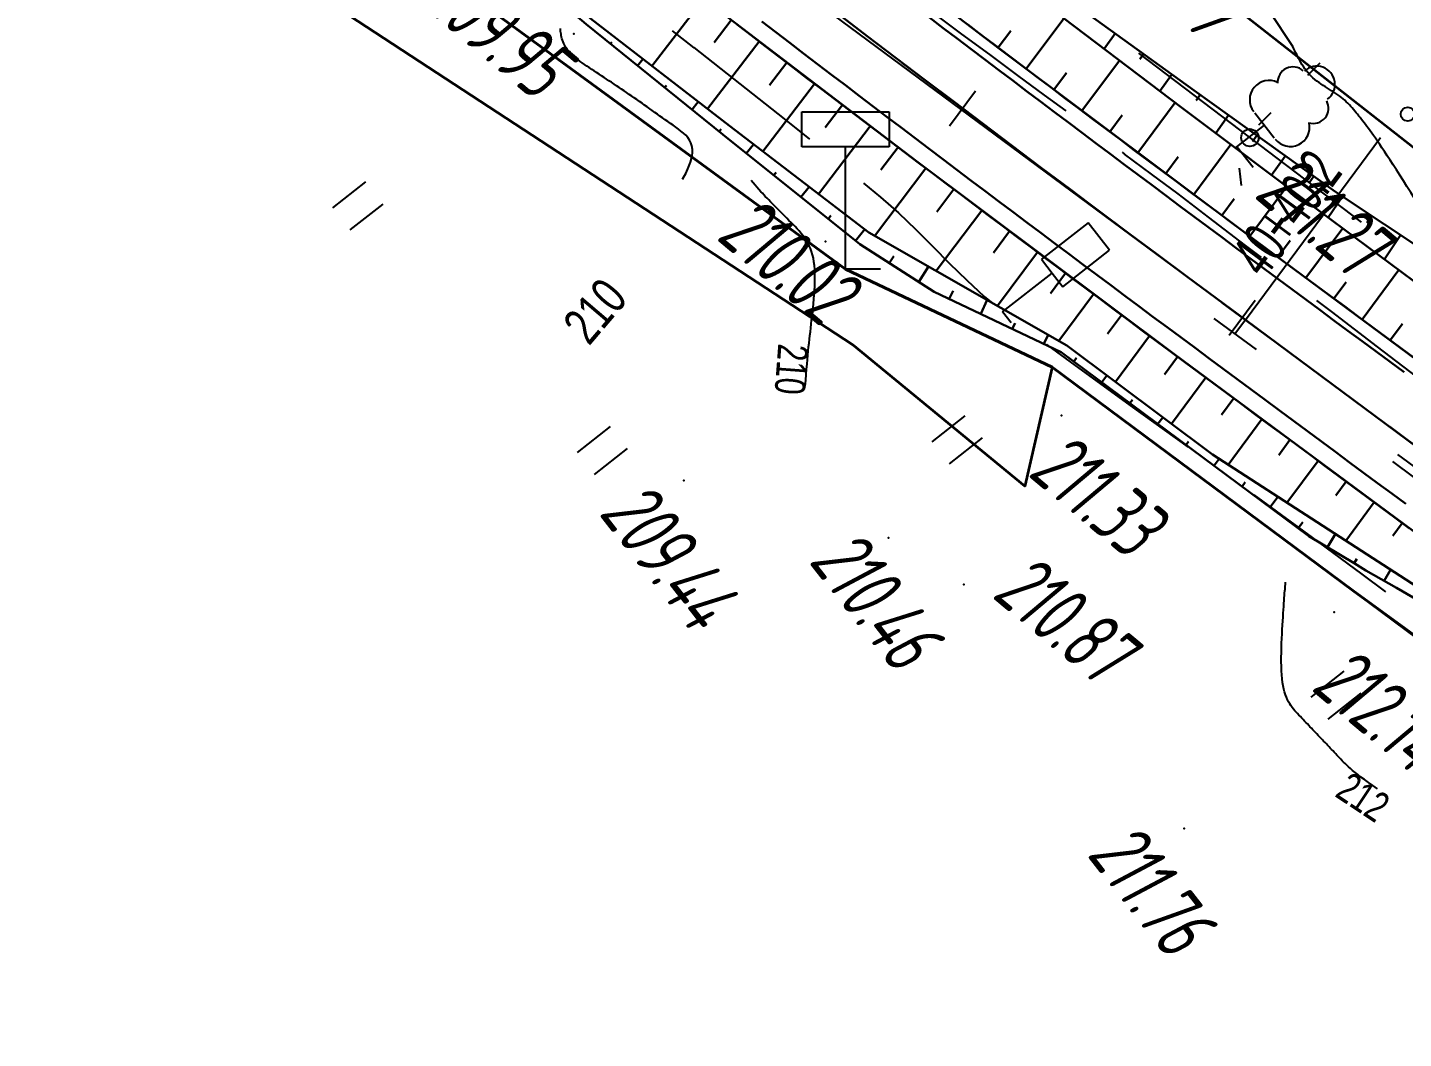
# Model space of a CAD drawing. Header units: millimetres. Extents: x -1799 to 6962, y -1020 to 4121.
# Drawn here: x 1712.9 to 1791.6, y 2303.1 to 2361 of the extents above; entities that cross this region are included whole.
import ezdxf

# ---------------------------------------------------------------- set-up
doc = ezdxf.new("R2010")
doc.units = ezdxf.units.MM
doc.linetypes.add('CONTI', pattern=[0])
doc.linetypes.add('STROT', pattern=[1.7, 0.5, -1.2])
for name, color, linetype, lineweight in [('10', 1, 'Continuous', 35), ('КОПИЯ_ОСЬ_13_ОТКОСЫ', 7, 'Continuous', 30), ('ОСЬ_ВЕРХ_ПОКРЫТИЯ_ГРАНИЦЫ_ПОЛОС', 7, 'Continuous', 30), ('ОСЬ_ВЕРХ_ПОКРЫТИЯ_ОСЬ', 1, 'Continuous', 30)]:
    doc.layers.add(name, color=color, linetype=linetype, lineweight=lineweight)
for name, color, linetype in [('_Ростелеком', 6, 'Continuous'), ('GOR_BDEFAULT', 212, 'CONTI'), ('NAD_MDEFAULT', 7, 'CONTI'), ('PI_OTDEFAULT', 172, 'CONTI'), ('PI_TTDEFAULT', 5, 'CONTI'), ('PLN_O', 7, 'CONTI'), ('SIT_LDEFAULT', 7, 'CONTI'), ('USLZNDEFAULT', 7, 'CONTI'), ('ZAPSKDEFAULT', 7, 'CONTI'), ('КОПИЯ_ОСЬ_ТАНГЕНСЫ', 1, 'Continuous'), ('ОСЬ_ВЕРХ_ПОКРЫТИЯ_ПИКЕТЫ', 1, 'Continuous'), ('ОСЬ_ВЕРХ_ПОКРЫТИЯ_РАЗБИВКА_КРИВ', 1, 'Continuous'), ('ОСЬ_ВЕРХ_ПОКРЫТИЯ_ТАНГЕНСЫ', 1, 'Continuous'), ('разметка', 7, 'Continuous')]:
    doc.layers.add(name, color=color, linetype=linetype)
doc.styles.add('eskd', font='spds.shx', dxfattribs={"width": 1.2, "oblique": 15})
doc.styles.add('SHRFT', font='TXT', dxfattribs={"width": 3.5})
doc.styles.get("Standard").update_dxf_attribs({"font": 'arial.ttf'})
doc.styles.add('STYLE1', font='romand.shx', dxfattribs={"width": 0.9})
doc.linetypes.add('кабель_связи_проект.', pattern='A,10,-1,["/",STYLE1,S=3,R=0,X=0,Y=-1.5],-4.1', length=15.1)

# ---------------------------------------------------------------- blocks, each defined once
blk = doc.blocks.new('BL_2011')
at = {"color": 0}
for p, q in [((0, 0), (0, 2.4)), ((1.6, 0), (1.6, 2.4))]:
    blk.add_line(p, q, dxfattribs=at)
blk = doc.blocks.new('BL_12')
at = {"color": 0}
for p, q in [((1, 7), (-1, 7)), ((-1, 7), (-1, 3.6)), ((1, 3.6), (1, 7)), ((-1, 3.6), (0, 3.6)), ((0, 0), (0, 3.6)), ((0, 3.6), (1, 3.6)), ((0.8, 0), (0, 0))]:
    blk.add_line(p, q, dxfattribs=at)
blk = doc.blocks.new('BL_104')
at = {"color": 0}
for p, q in [((-0.9, 2), (0.9, 2)), ((0, 0), (0, 2)), ((1.5, 0), (0, 0))]:
    blk.add_line(p, q, dxfattribs=at)
for centre, radius, start, end in [((0, 5.8), 1.04, 358, 185), ((-0.94, 4.8), 0.88, 100, 235), ((0.94, 4.8), 0.88, 305, 80), ((-1, 3.1), 1.1, 115, 270), ((1, 3.1), 1.1, 270, 65)]:
    blk.add_arc(centre, radius, start, end, dxfattribs=at)
blk = doc.blocks.new('BL_2010')
at = {"color": 0}
for centre, radius in [((0, 5.78), 0.4), ((0, 3.46), 0.6), ((0, 3.46), 0.3), ((0, 0), 0.8), ((-3.46, -1.74), 0.6), ((-3.46, -1.74), 0.3), ((3.46, -1.74), 0.6), ((3.46, -1.74), 0.3), ((-5.78, -2.88), 0.4), ((5.78, -2.88), 0.4)]:
    blk.add_circle(centre, radius, dxfattribs=at)
blk = doc.blocks.new('BL_13')
at = {"color": 0}
for p, q in [((-2.5, 7), (-2.5, 9)), ((-2.5, 9), (2.5, 9)), ((2.5, 9), (2.5, 7)), ((0, 7), (-2.5, 7)), ((0, 0), (0, 7)), ((2.5, 7), (0, 7)), ((2, 0), (0, 0))]:
    blk.add_line(p, q, dxfattribs=at)

msp = doc.modelspace()

# ---------------------------------------------------------------- linework, layer by layer
at = {"layer": '10'}
for points in [[(1669.736, 2453.013), (1726.416, 2400.563), (1756.386, 2382.173), (1836.676, 2319.303), (1870.276, 2298.053), (1950.006, 2264.373), (2101.216, 2227.683), (2162.086, 2219.923), (2159.526, 2213.473), (2297.716, 2209.333)], [(1760.116, 2342.793), (1707.956, 2376.903)], [(2183.506, 2191.983), (2147.736, 2194.533), (2142.616, 2191.883), (2116.186, 2194.943), (2121.506, 2198.673), (2060.256, 2212.883), (1954.216, 2244.373), (1908.266, 2259.993), (1868.806, 2274.963), (1861.986, 2277.543), (1816.176, 2308.343), (1771.536, 2341.523), (1769.966, 2334.713), (1760.116, 2342.793)]]:
    msp.add_lwpolyline(points, dxfattribs=at)
at = {"layer": '_Ростелеком', "linetype": 'кабель_связи_проект.', "lineweight": 40, "ltscale": 0.25}
msp.add_lwpolyline([(1696.715, 2398.476), (1727.091, 2370.957), (1759.705, 2347.136), (1771.536, 2341.523), (1788.745, 2328.732), (1824.304, 2302.879), (1851.469, 2285.137), (1851.469, 2285.137), (1863.175, 2278.062), (1878.271, 2271.373), (1892.091, 2266.13), (1908.266, 2259.993), (1954.216, 2244.373), (2038.371, 2219.382), (2060.256, 2212.883), (2096.453, 2204.486), (2121.506, 2198.673), (2147.736, 2194.533), (2165.621, 2193.258)], dxfattribs=at)
at = {"layer": 'GOR_BDEFAULT', "color": 212, "flags": 128}
for points, elevation in [([(1833.292, 2327.639), (1832.842, 2327.539), (1832.342, 2327.439), (1831.802, 2327.319), (1831.222, 2327.199), (1830.622, 2327.069), (1830.002, 2326.939), (1829.362, 2326.819), (1828.712, 2326.689), (1828.062, 2326.569), (1827.422, 2326.449), (1826.792, 2326.339), (1826.192, 2326.229), (1825.612, 2326.139), (1825.062, 2326.069), (1824.562, 2325.999), (1824.102, 2325.959), (1823.692, 2325.929), (1823.322, 2325.909), (1822.982, 2325.909), (1822.692, 2325.919), (1822.422, 2325.939), (1822.192, 2325.979), (1821.982, 2326.019), (1821.792, 2326.069), (1821.622, 2326.129), (1821.472, 2326.189), (1821.332, 2326.259), (1821.192, 2326.329), (1821.072, 2326.399), (1820.952, 2326.469), (1820.832, 2326.549), (1820.702, 2326.619), (1820.582, 2326.699), (1820.462, 2326.769), (1820.332, 2326.849), (1820.212, 2326.929), (1820.082, 2326.999), (1819.962, 2327.079), (1819.832, 2327.149), (1819.712, 2327.229), (1819.582, 2327.299), (1819.462, 2327.379), (1819.332, 2327.459), (1819.202, 2327.529), (1819.072, 2327.609), (1818.952, 2327.689), (1818.822, 2327.759), (1818.692, 2327.839), (1818.562, 2327.919), (1818.432, 2327.999), (1818.302, 2328.069), (1818.172, 2328.149), (1818.042, 2328.229), (1817.912, 2328.319), (1817.782, 2328.399), (1817.652, 2328.479), (1817.522, 2328.559), (1817.392, 2328.649), (1817.262, 2328.739), (1817.142, 2328.829), (1817.012, 2328.919), (1816.882, 2329.009), (1816.752, 2329.099), (1816.622, 2329.199), (1816.502, 2329.289), (1816.372, 2329.389), (1816.242, 2329.489), (1816.112, 2329.589), (1815.992, 2329.689), (1815.862, 2329.789), (1815.732, 2329.889), (1815.602, 2329.989), (1815.472, 2330.089), (1815.342, 2330.199), (1815.212, 2330.299), (1815.082, 2330.409), (1814.952, 2330.509), (1814.822, 2330.619), (1814.682, 2330.719), (1814.552, 2330.829), (1814.422, 2330.929), (1814.282, 2331.039), (1814.152, 2331.149), (1814.012, 2331.249), (1813.882, 2331.359), (1813.742, 2331.469), (1813.602, 2331.569), (1813.472, 2331.679), (1813.332, 2331.789), (1813.192, 2331.899), (1813.052, 2331.999), (1812.922, 2332.109), (1812.782, 2332.219), (1812.632, 2332.329), (1812.492, 2332.439), (1812.352, 2332.549), (1812.202, 2332.669), (1812.042, 2332.779), (1811.892, 2332.899), (1811.732, 2333.019), (1811.562, 2333.139), (1811.402, 2333.269), (1811.222, 2333.389), (1811.042, 2333.529), (1810.852, 2333.659), (1810.662, 2333.799), (1810.462, 2333.939), (1810.252, 2334.089), (1810.042, 2334.229), (1809.832, 2334.379), (1809.622, 2334.529), (1809.402, 2334.689), (1809.182, 2334.839), (1808.962, 2334.989), (1808.742, 2335.139), (1808.522, 2335.299), (1808.312, 2335.449), (1808.092, 2335.599), (1807.892, 2335.749), (1807.682, 2335.889), (1807.482, 2336.039), (1807.292, 2336.179), (1807.102, 2336.309), (1806.912, 2336.449), (1806.732, 2336.589), (1806.552, 2336.719), (1806.382, 2336.849), (1806.202, 2336.979), (1806.032, 2337.099), (1805.872, 2337.229), (1805.702, 2337.359), (1805.542, 2337.479), (1805.382, 2337.599), (1805.222, 2337.729), (1805.062, 2337.849), (1804.902, 2337.969), (1804.742, 2338.089), (1804.582, 2338.209), (1804.422, 2338.329), (1804.262, 2338.449), (1804.112, 2338.569), (1803.952, 2338.689), (1803.802, 2338.809), (1803.642, 2338.929), (1803.492, 2339.049), (1803.332, 2339.169), (1803.182, 2339.279), (1803.032, 2339.399), (1802.882, 2339.519), (1802.732, 2339.629), (1802.582, 2339.749), (1802.432, 2339.869), (1802.282, 2339.979), (1802.132, 2340.099), (1801.992, 2340.209), (1801.842, 2340.319), (1801.702, 2340.429), (1801.562, 2340.549), (1801.422, 2340.659), (1801.282, 2340.769), (1801.142, 2340.879), (1801.002, 2340.989), (1800.862, 2341.099), (1800.722, 2341.209), (1800.592, 2341.309), (1800.462, 2341.419), (1800.322, 2341.529), (1800.192, 2341.629), (1800.062, 2341.739), (1799.932, 2341.839), (1799.802, 2341.949), (1799.682, 2342.049), (1799.552, 2342.159), (1799.432, 2342.259), (1799.312, 2342.369), (1799.192, 2342.479), (1799.072, 2342.579), (1798.952, 2342.689), (1798.832, 2342.789), (1798.722, 2342.899), (1798.612, 2343.009), (1798.502, 2343.119), (1798.392, 2343.229), (1798.282, 2343.339), (1798.172, 2343.449), (1798.062, 2343.559), (1797.962, 2343.669), (1797.852, 2343.779), (1797.752, 2343.889), (1797.652, 2343.999), (1797.552, 2344.119), (1797.452, 2344.229), (1797.342, 2344.339), (1797.242, 2344.449), (1797.142, 2344.569), (1797.052, 2344.679), (1796.952, 2344.789), (1796.852, 2344.899), (1796.752, 2345.019), (1796.652, 2345.129), (1796.552, 2345.239), (1796.452, 2345.349), (1796.362, 2345.459), (1796.262, 2345.569), (1796.162, 2345.689), (1796.072, 2345.799), (1795.972, 2345.909), (1795.882, 2346.019), (1795.782, 2346.129), (1795.692, 2346.239), (1795.602, 2346.349), (1795.502, 2346.459), (1795.412, 2346.569), (1795.312, 2346.689), (1795.212, 2346.809), (1795.112, 2346.939), (1795.002, 2347.079), (1794.892, 2347.219), (1794.772, 2347.379), (1794.652, 2347.549), (1794.512, 2347.729), (1794.372, 2347.929), (1794.222, 2348.149), (1794.072, 2348.379), (1793.902, 2348.639), (1793.722, 2348.909), (1793.532, 2349.199), (1793.332, 2349.509), (1793.122, 2349.829), (1792.922, 2350.159), (1792.702, 2350.489), (1792.492, 2350.829), (1792.272, 2351.179), (1792.062, 2351.519), (1791.842, 2351.849), (1791.642, 2352.179), (1791.432, 2352.499), (1791.242, 2352.809), (1791.052, 2353.099), (1790.882, 2353.369), (1790.712, 2353.619), (1790.562, 2353.859), (1790.412, 2354.069), (1790.282, 2354.269), (1790.162, 2354.449), (1790.042, 2354.619), (1789.932, 2354.769), (1789.832, 2354.919), (1789.732, 2355.049), (1789.642, 2355.169), (1789.552, 2355.289), (1789.472, 2355.399), (1789.392, 2355.499), (1789.312, 2355.599), (1789.242, 2355.699), (1789.162, 2355.799), (1789.092, 2355.889), (1789.012, 2355.989), (1788.942, 2356.079), (1788.862, 2356.169), (1788.792, 2356.269), (1788.712, 2356.359), (1788.632, 2356.439), (1788.552, 2356.529), (1788.462, 2356.619), (1788.372, 2356.699), (1788.282, 2356.789), (1788.192, 2356.869), (1788.092, 2356.949), (1787.992, 2357.029), (1787.882, 2357.109), (1787.772, 2357.179), (1787.652, 2357.259), (1787.532, 2357.339), (1787.412, 2357.409), (1787.292, 2357.489), (1787.172, 2357.569), (1787.052, 2357.639), (1786.922, 2357.729), (1786.812, 2357.809), (1786.692, 2357.889), (1786.572, 2357.979), (1786.462, 2358.079), (1786.362, 2358.169), (1786.262, 2358.269), (1786.172, 2358.379), (1786.082, 2358.489), (1785.992, 2358.599), (1785.922, 2358.719), (1785.842, 2358.829), (1785.772, 2358.949), (1785.712, 2359.069), (1785.642, 2359.189), (1785.592, 2359.299), (1785.532, 2359.419), (1785.472, 2359.529), (1785.422, 2359.629), (1785.372, 2359.739), (1785.322, 2359.829), (1785.272, 2359.929), (1784.022, 2361.789), (1783.862, 2362.039), (1783.692, 2362.319), (1783.502, 2362.629), (1783.312, 2362.939), (1783.112, 2363.269), (1782.912, 2363.609), (1782.702, 2363.959), (1782.502, 2364.299), (1782.292, 2364.649), (1782.092, 2364.979), (1781.892, 2365.309), (1781.702, 2365.629), (1781.522, 2365.919), (1781.352, 2366.199), (1781.202, 2366.449), (1780.112, 2367.929), (1779.582, 2368.359), (1779.052, 2368.779), (1778.502, 2369.199), (1777.892, 2369.679), (1777.152, 2370.229), (1777.102, 2370.269), (1777.052, 2370.309), (1776.982, 2370.349), (1776.912, 2370.399), (1776.822, 2370.439), (1776.722, 2370.489), (1776.602, 2370.549), (1776.462, 2370.599), (1776.292, 2370.669), (1776.092, 2370.729), (1775.862, 2370.809), (1775.602, 2370.889), (1775.302, 2370.979), (1774.952, 2371.069), (1774.572, 2371.179), (1774.142, 2371.289), (1773.662, 2371.419), (1773.152, 2371.539), (1772.612, 2371.679), (1772.052, 2371.819), (1771.472, 2371.959), (1770.882, 2372.109), (1770.292, 2372.259), (1769.692, 2372.409), (1769.112, 2372.559), (1768.532, 2372.709), (1767.972, 2372.849), (1767.442, 2372.999), (1766.942, 2373.139), (1766.482, 2373.269), (1766.062, 2373.399), (1765.682, 2373.529), (1765.332, 2373.639), (1765.022, 2373.759), (1764.752, 2373.869), (1764.502, 2373.969), (1764.272, 2374.069), (1764.072, 2374.169), (1763.892, 2374.269), (1763.732, 2374.359), (1763.582, 2374.449), (1763.442, 2374.539), (1763.312, 2374.629), (1763.192, 2374.719), (1763.072, 2374.809), (1762.952, 2374.899), (1762.832, 2374.979), (1762.702, 2375.069), (1762.582, 2375.159), (1762.462, 2375.249), (1762.342, 2375.339), (1762.222, 2375.429), (1762.102, 2375.509), (1761.982, 2375.599), (1761.862, 2375.689), (1761.742, 2375.779), (1761.622, 2375.869), (1761.502, 2375.959), (1761.382, 2376.049), (1761.262, 2376.139), (1761.142, 2376.219), (1761.022, 2376.309), (1760.902, 2376.399), (1760.782, 2376.489), (1760.662, 2376.579), (1760.542, 2376.669), (1760.422, 2376.759), (1760.312, 2376.839), (1760.192, 2376.929), (1760.072, 2377.019), (1759.962, 2377.109), (1759.842, 2377.199), (1759.732, 2377.279), (1759.612, 2377.369), (1759.502, 2377.459), (1759.382, 2377.539), (1759.272, 2377.629), (1759.162, 2377.719), (1759.042, 2377.809), (1758.932, 2377.889), (1758.822, 2377.979), (1758.702, 2378.069), (1758.592, 2378.159), (1758.472, 2378.259), (1758.362, 2378.349), (1758.242, 2378.439), (1758.122, 2378.539), (1758.002, 2378.639), (1757.872, 2378.739), (1757.752, 2378.849), (1757.622, 2378.949), (1757.492, 2379.059), (1757.362, 2379.169), (1757.222, 2379.289), (1757.092, 2379.399), (1756.952, 2379.519), (1756.802, 2379.649), (1756.662, 2379.769), (1756.512, 2379.899), (1756.352, 2380.039), (1756.202, 2380.169), (1756.042, 2380.309), (1755.872, 2380.459), (1755.702, 2380.609), (1755.532, 2380.759), (1755.352, 2380.909), (1755.172, 2381.069), (1754.992, 2381.229), (1754.802, 2381.399), (1754.612, 2381.569), (1754.412, 2381.739), (1754.212, 2381.919), (1754.012, 2382.089), (1753.802, 2382.279), (1753.592, 2382.459), (1753.382, 2382.649), (1753.162, 2382.839), (1752.952, 2383.029), (1752.722, 2383.219), (1752.502, 2383.419), (1752.282, 2383.619), (1752.052, 2383.819), (1751.822, 2384.019), (1751.592, 2384.229), (1751.362, 2384.429), (1751.122, 2384.639), (1750.882, 2384.849), (1750.652, 2385.059), (1750.412, 2385.269), (1750.172, 2385.479), (1749.922, 2385.699), (1749.682, 2385.909), (1749.442, 2386.129), (1749.192, 2386.349), (1748.952, 2386.559), (1748.702, 2386.779), (1748.462, 2386.999), (1748.212, 2387.229), (1747.952, 2387.459), (1747.702, 2387.709), (1747.432, 2387.969), (1747.162, 2388.249), (1746.892, 2388.539), (1746.602, 2388.859), (1746.312, 2389.199), (1746.002, 2389.569), (1745.682, 2389.969), (1745.362, 2390.399), (1745.012, 2390.859), (1744.662, 2391.359)], 212), ([(1750.372, 2352.279), (1750.572, 2352.639), (1750.722, 2352.969), (1750.832, 2353.259), (1750.912, 2353.529), (1750.942, 2353.769), (1750.942, 2353.979), (1750.912, 2354.179), (1750.852, 2354.349), (1750.772, 2354.509), (1750.672, 2354.659), (1750.552, 2354.789), (1750.422, 2354.909), (1750.282, 2355.029), (1750.132, 2355.139), (1749.982, 2355.249), (1749.832, 2355.359), (1749.682, 2355.459), (1749.532, 2355.569), (1749.382, 2355.679), (1749.232, 2355.789), (1749.082, 2355.889), (1748.942, 2355.999), (1748.792, 2356.099), (1748.642, 2356.209), (1748.492, 2356.309), (1748.342, 2356.419), (1748.202, 2356.519), (1748.052, 2356.619), (1747.902, 2356.729), (1747.762, 2356.829), (1747.612, 2356.929), (1747.472, 2357.029), (1747.322, 2357.129), (1747.172, 2357.229), (1747.032, 2357.329), (1746.882, 2357.429), (1746.742, 2357.529), (1746.592, 2357.619), (1746.452, 2357.719), (1746.312, 2357.819), (1746.162, 2357.909), (1746.022, 2358.009), (1745.882, 2358.099), (1745.732, 2358.189), (1745.592, 2358.289), (1745.452, 2358.379), (1745.312, 2358.469), (1745.172, 2358.559), (1745.032, 2358.659), (1744.892, 2358.749), (1744.762, 2358.839), (1744.632, 2358.929), (1744.512, 2359.019), (1744.392, 2359.109), (1744.282, 2359.199), (1744.172, 2359.299), (1744.072, 2359.389), (1743.972, 2359.479), (1743.892, 2359.579), (1743.812, 2359.669), (1743.742, 2359.769), (1743.682, 2359.859), (1743.622, 2359.959), (1743.582, 2360.049), (1743.542, 2360.139), (1743.502, 2360.239), (1743.472, 2360.319), (1743.452, 2360.409), (1743.432, 2360.499), (1743.422, 2360.579), (1743.402, 2360.649), (1743.392, 2360.719), (1743.392, 2360.789), (1743.382, 2360.849), (1743.382, 2360.899)], 210), ([(1757.392, 2340.429), (1757.422, 2340.779), (1757.452, 2341.099), (1757.472, 2341.399), (1757.502, 2341.689), (1757.522, 2341.949), (1757.552, 2342.209), (1757.572, 2342.449), (1757.592, 2342.679), (1757.622, 2342.899), (1757.642, 2343.119), (1757.662, 2343.339), (1757.692, 2343.549), (1757.712, 2343.769), (1757.742, 2343.979), (1757.762, 2344.209), (1757.792, 2344.439), (1757.822, 2344.679), (1757.842, 2344.919), (1757.872, 2345.159), (1757.892, 2345.409), (1757.912, 2345.659), (1757.932, 2345.909), (1757.942, 2346.159), (1757.952, 2346.399), (1757.952, 2346.649), (1757.952, 2346.879), (1757.942, 2347.109), (1757.922, 2347.339), (1757.892, 2347.549), (1757.862, 2347.759), (1757.812, 2347.949), (1757.762, 2348.129), (1757.692, 2348.309), (1757.622, 2348.469), (1757.542, 2348.629), (1757.452, 2348.779), (1757.362, 2348.919), (1757.262, 2349.059), (1757.152, 2349.189), (1757.052, 2349.319), (1756.932, 2349.439), (1756.822, 2349.559), (1756.702, 2349.679), (1756.582, 2349.799), (1756.462, 2349.919), (1756.342, 2350.039), (1756.222, 2350.169), (1756.102, 2350.289), (1755.982, 2350.409), (1755.862, 2350.529), (1755.752, 2350.639), (1755.632, 2350.759), (1755.522, 2350.869), (1755.412, 2350.979), (1755.312, 2351.089), (1755.212, 2351.189), (1755.112, 2351.289), (1755.022, 2351.379), (1754.942, 2351.469), (1754.862, 2351.549), (1754.302, 2352.199)], 210), ([(1790.162, 2317.389), (1789.882, 2317.579), (1789.632, 2317.749), (1789.412, 2317.919), (1789.212, 2318.059), (1789.032, 2318.199), (1788.872, 2318.329), (1788.732, 2318.439), (1788.602, 2318.549), (1788.492, 2318.649), (1788.392, 2318.749), (1788.302, 2318.839), (1788.212, 2318.919), (1788.132, 2318.999), (1788.052, 2319.079), (1787.982, 2319.159), (1787.912, 2319.239), (1787.832, 2319.319), (1787.762, 2319.399), (1787.682, 2319.479), (1787.612, 2319.559), (1787.532, 2319.639), (1787.452, 2319.719), (1787.382, 2319.799), (1787.302, 2319.879), (1787.232, 2319.959), (1787.152, 2320.039), (1787.072, 2320.119), (1787.002, 2320.199), (1786.922, 2320.279), (1786.842, 2320.359), (1786.762, 2320.439), (1786.692, 2320.529), (1786.612, 2320.609), (1786.532, 2320.689), (1786.452, 2320.769), (1786.372, 2320.859), (1786.292, 2320.939), (1786.222, 2321.019), (1786.142, 2321.099), (1786.062, 2321.189), (1785.982, 2321.269), (1785.902, 2321.349), (1785.822, 2321.439), (1785.742, 2321.519), (1785.662, 2321.599), (1785.582, 2321.689), (1785.502, 2321.769), (1785.432, 2321.859), (1785.352, 2321.949), (1785.272, 2322.049), (1785.202, 2322.149), (1785.132, 2322.259), (1785.062, 2322.369), (1785.002, 2322.489), (1784.942, 2322.629), (1784.882, 2322.769), (1784.832, 2322.929), (1784.792, 2323.089), (1784.752, 2323.279), (1784.722, 2323.469), (1784.692, 2323.679), (1784.672, 2323.909), (1784.662, 2324.149), (1784.652, 2324.399), (1784.642, 2324.649), (1784.642, 2324.919), (1784.652, 2325.179), (1784.652, 2325.449), (1784.662, 2325.719), (1784.682, 2325.989), (1784.692, 2326.249), (1784.702, 2326.509), (1784.722, 2326.759), (1784.732, 2326.999), (1784.752, 2327.219), (1784.762, 2327.439), (1784.782, 2327.639), (1784.792, 2327.829), (1784.802, 2327.999), (1784.812, 2328.169), (1784.822, 2328.319), (1784.832, 2328.459), (1784.842, 2328.589), (1784.852, 2328.709), (1784.862, 2328.819), (1784.872, 2328.919), (1784.872, 2329.009), (1784.882, 2329.089), (1784.882, 2329.159), (1784.892, 2329.219)], 212)]:
    msp.add_lwpolyline(points, dxfattribs=dict(at, elevation=elevation))
at = {"layer": 'PI_TTDEFAULT', "color": 5}
for p in [(1744.152, 2360.589, 209.953), (1782.112, 2354.129, 211.572), (1758.552, 2348.709, 210.02), (1772.072, 2338.759, 211.334), (1750.442, 2335.039, 209.437), (1762.162, 2331.759, 210.463), (1766.482, 2329.089, 210.87), (1787.672, 2327.499, 212.144), (1779.082, 2315.109, 211.757)]:
    msp.add_point(p, dxfattribs=at)
at = {"layer": 'PLN_O'}
msp.add_line((1776.482, 2359.489), (1789.222, 2349.809), dxfattribs=at)
msp.add_circle((1782.852, 2354.649), 0.5, dxfattribs=at)
at = {"layer": 'SIT_LDEFAULT', "color": 7}
for p, q in [((1766.292, 2360.639), (1764.292, 2362.129)), ((1749.772, 2360.759), (1751.012, 2359.799)), ((1768.042, 2359.349), (1766.292, 2360.629)), ((1751.022, 2359.809), (1753.652, 2357.739)), ((1769.572, 2358.219), (1768.042, 2359.349)), ((1786.172, 2358.229), (1786.872, 2358.939)), ((1753.652, 2357.739), (1756.182, 2355.729)), ((1771.102, 2357.089), (1769.572, 2358.219)), ((1772.332, 2356.189), (1771.102, 2357.089)), ((1783.362, 2355.389), (1784.062, 2356.099)), ((1756.182, 2355.729), (1757.632, 2354.569)), ((1775.692, 2353.709), (1775.552, 2353.819)), ((1777.212, 2352.559), (1775.682, 2353.699)), ((1782.362, 2351.909), (1782.252, 2352.899)), ((1760.732, 2352.049), (1761.712, 2351.249)), ((1778.742, 2351.429), (1777.222, 2352.569)), ((1780.482, 2350.109), (1778.742, 2351.429)), ((1761.712, 2351.249), (1762.742, 2350.349)), ((1762.742, 2350.349), (1763.732, 2349.399)), ((1782.592, 2348.489), (1780.482, 2350.109)), ((1763.732, 2349.399), (1764.692, 2348.429)), ((1764.692, 2348.429), (1765.662, 2347.449)), ((1783.512, 2347.789), (1782.592, 2348.489)), ((1765.662, 2347.449), (1766.642, 2346.489)), ((1766.642, 2346.489), (1767.642, 2345.569)), ((1767.642, 2345.569), (1768.042, 2345.239)), ((1787.522, 2344.699), (1786.682, 2345.339)), ((1790.152, 2342.689), (1787.522, 2344.699)), ((1771.212, 2342.809), (1772.852, 2341.619)), ((1792.742, 2340.709), (1790.152, 2342.689)), ((1772.852, 2341.619), (1776.002, 2339.329)), ((1776.002, 2339.329), (1779.312, 2336.939)), ((1783.072, 2334.209), (1786.412, 2331.779)), ((1786.412, 2331.779), (1789.252, 2329.679)), ((1789.252, 2329.679), (1790.612, 2328.659))]:
    msp.add_line(p, q, dxfattribs=at)
at = {"layer": 'КОПИЯ_ОСЬ_13_ОТКОСЫ'}
for p, q in [((1762.208, 2347.478), (1762.462, 2347.876)), ((1763.894, 2346.402), (1764.455, 2347.282)), ((1765.637, 2345.429), (1765.857, 2345.893)), ((1767.444, 2344.572), (1767.819, 2345.363)), ((1769.251, 2343.714), (1769.406, 2344.042)), ((1771.058, 2342.857), (1771.304, 2343.376)), ((1772.774, 2341.849), (1772.921, 2342.047)), ((1774.379, 2340.656), (1774.669, 2341.046)), ((1775.984, 2339.463), (1776.127, 2339.655)), ((1777.589, 2338.27), (1777.87, 2338.647)), ((1779.195, 2337.077), (1779.332, 2337.262)), ((1780.8, 2335.884), (1781.089, 2336.272)), ((1782.405, 2334.691), (1782.588, 2334.938)), ((1784.01, 2333.498), (1784.455, 2334.096)), ((1785.615, 2332.305), (1785.877, 2332.657)), ((1787.289, 2331.213), (1787.743, 2331.971))]:
    msp.add_line(p, q, dxfattribs=at)
for points in [[(1676.822, 2422.813), (1677.518, 2422.224), (1691.634, 2410.418), (1705.856, 2398.738), (1720.182, 2387.186), (1734.61, 2375.763), (1749.14, 2364.469), (1763.771, 2353.305), (1778.501, 2342.273), (1799.174, 2326.976), (1805.231, 2322.527), (1809.691, 2319.28), (1813.355, 2316.637), (1816.623, 2314.301), (1819.494, 2312.268), (1822.996, 2309.816), (1826.512, 2307.385), (1831.929, 2303.711), (1832.846, 2303.106)], [(1674.558, 2420.303), (1675.315, 2419.615), (1675.315, 2419.615), (1683.278, 2412.747), (1690.688, 2406.708), (1698.126, 2400.705), (1700.364, 2398.911), (1707.467, 2393.255), (1714.595, 2387.63), (1722.053, 2380.884), (1729.544, 2374.174), (1737.183, 2367.639), (1744.853, 2361.142), (1752.672, 2354.829), (1760.522, 2348.554)], [(1708.571, 2411.95), (1716.29, 2405.654), (1724.04, 2399.396), (1731.754, 2393.092), (1739.499, 2386.826), (1747.304, 2380.634), (1755.139, 2374.479), (1763.048, 2368.421), (1770.987, 2362.402), (1778.93, 2356.388), (1786.903, 2350.412), (1797.577, 2342.48)], [(1708.571, 2411.95), (1716.29, 2405.654), (1724.04, 2399.396), (1731.754, 2393.092), (1739.5, 2386.826), (1747.304, 2380.634), (1755.139, 2374.479), (1763.048, 2368.421), (1770.987, 2362.402), (1778.93, 2356.388), (1786.902, 2350.412), (1797.577, 2342.48)], [(1708.65, 2412.047), (1716.371, 2405.754), (1724.122, 2399.498), (1732.031, 2393.441), (1739.969, 2387.423), (1747.868, 2381.359), (1755.798, 2375.334), (1763.676, 2369.244), (1771.585, 2363.193), (1779.652, 2357.354), (1787.748, 2351.554), (1798.837, 2344.181)], [(1710.906, 2404.943), (1725.176, 2393.436), (1739.548, 2382.057), (1754.021, 2370.807), (1768.595, 2359.687), (1783.267, 2348.698), (1795.484, 2339.652), (1804.769, 2332.885), (1809.619, 2329.374), (1814.072, 2326.175), (1821.791, 2320.708), (1824.239, 2319), (1827.716, 2316.602), (1831.204, 2314.222), (1833.675, 2312.56), (1837.207, 2310.219)], [(1700.028, 2400.01), (1714.857, 2387.957), (1722.414, 2381.338), (1730.003, 2374.757), (1737.537, 2368.093), (1745.104, 2361.466), (1753.054, 2355.33), (1761.035, 2349.233), (1772.381, 2342.761), (1780.717, 2336.513), (1780.717, 2336.513), (1793.343, 2328.352)], [(1751.577, 2362.595), (1748.62, 2358.745)], [(1753.164, 2361.378), (1752.179, 2360.094)], [(1768.44, 2359.804), (1769.165, 2360.763)], [(1770.035, 2358.599), (1772.206, 2361.475)], [(1746.238, 2360.019), (1746.325, 2360.126)], [(1754.752, 2360.163), (1751.796, 2356.297)], [(1775.14, 2360.612), (1774.503, 2359.732)], [(1747.793, 2358.761), (1748.103, 2359.144)], [(1776.76, 2359.44), (1776.548, 2359.146)], [(1756.341, 2358.948), (1755.357, 2357.659)], [(1771.633, 2357.395), (1772.355, 2358.355)], [(1773.231, 2356.193), (1775.388, 2359.063)], [(1749.349, 2357.504), (1749.452, 2357.632)], [(1757.932, 2357.736), (1754.977, 2353.856)], [(1778.382, 2358.269), (1777.696, 2357.318)], [(1780.005, 2357.1), (1779.776, 2356.783)], [(1750.906, 2356.249), (1751.27, 2356.702)], [(1759.523, 2356.525), (1758.539, 2355.231)], [(1776.431, 2353.793), (1778.574, 2356.656)], [(1761.116, 2355.315), (1758.162, 2351.421)], [(1774.83, 2354.992), (1775.548, 2355.949)], [(1781.629, 2355.933), (1780.894, 2354.91)], [(1752.465, 2354.996), (1752.586, 2355.147)], [(1783.254, 2354.767), (1783.009, 2354.426)], [(1754.024, 2353.744), (1754.442, 2354.265)], [(1762.71, 2354.108), (1761.727, 2352.808)], [(1779.635, 2351.399), (1781.765, 2354.256)], [(1764.305, 2352.901), (1761.369, 2349.014)], [(1778.032, 2352.595), (1778.746, 2353.55)], [(1784.88, 2353.602), (1784.097, 2352.508)], [(1755.585, 2352.494), (1755.724, 2352.667)], [(1786.507, 2352.44), (1786.246, 2352.075)], [(1757.147, 2351.245), (1757.619, 2351.835)], [(1765.902, 2351.696), (1764.924, 2350.4)], [(1782.845, 2349.012), (1784.961, 2351.862)], [(1788.144, 2351.291), (1787.342, 2350.085)], [(1767.499, 2350.493), (1764.895, 2347.031)], [(1781.239, 2350.204), (1781.948, 2351.158)], [(1758.71, 2349.997), (1758.868, 2350.194)], [(1789.81, 2350.184), (1789.542, 2349.782)], [(1760.275, 2348.751), (1760.8, 2349.411)], [(1769.098, 2349.292), (1768.178, 2348.066)], [(1786.059, 2346.631), (1788.165, 2349.474)], [(1791.475, 2349.076), (1790.557, 2347.696)], [(1760.522, 2348.554), (1764.786, 2345.832), (1764.786, 2345.832), (1772.054, 2342.385), (1786.221, 2331.855), (1788.816, 2330.297)], [(1784.452, 2347.821), (1785.156, 2348.772)], [(1770.698, 2348.091), (1768.404, 2345.03)], [(1772.299, 2346.893), (1771.435, 2345.738)], [(1789.274, 2344.25), (1791.375, 2347.089)], [(1787.666, 2345.441), (1788.368, 2346.389)], [(1773.901, 2345.696), (1771.911, 2343.029)], [(1775.505, 2344.5), (1774.698, 2343.417)], [(1790.881, 2343.06), (1791.582, 2344.006)], [(1777.109, 2343.306), (1775.157, 2340.68)], [(1778.715, 2342.114), (1777.966, 2341.102)], [(1780.323, 2340.925), (1778.363, 2338.277)], [(1781.931, 2339.735), (1781.235, 2338.795)], [(1783.538, 2338.545), (1781.608, 2335.937)], [(1785.146, 2337.356), (1784.503, 2336.486)], [(1786.754, 2336.166), (1784.974, 2333.761)], [(1788.362, 2334.977), (1787.768, 2334.175)], [(1789.969, 2333.787), (1788.34, 2331.585)], [(1791.577, 2332.597), (1791.034, 2331.863)], [(1788.816, 2330.297), (1788.97, 2330.552)], [(1788.816, 2330.297), (1789.498, 2329.887), (1791.244, 2328.881), (1794.47, 2327.014)], [(1790.542, 2329.286), (1790.91, 2329.925)]]:
    msp.add_lwpolyline(points, dxfattribs=at)
at = {"layer": 'КОПИЯ_ОСЬ_ТАНГЕНСЫ'}
msp.add_line((1729.017, 2383.884), (1871.04, 2278.739), dxfattribs=at)
at = {"layer": 'ОСЬ_ВЕРХ_ПОКРЫТИЯ_ГРАНИЦЫ_ПОЛОС', "linetype": 'Continuous'}
for points in [[(1791.678, 2341.226), (1790.875, 2341.82), (1790.072, 2342.414), (1789.27, 2343.009), (1788.467, 2343.603), (1787.664, 2344.197), (1786.861, 2344.792), (1786.059, 2345.386), (1785.256, 2345.98), (1784.453, 2346.575), (1783.651, 2347.168), (1782.85, 2347.762), (1782.049, 2348.357), (1781.249, 2348.951), (1780.449, 2349.546), (1779.649, 2350.142), (1778.849, 2350.738), (1778.049, 2351.334), (1777.25, 2351.931), (1776.451, 2352.528), (1775.653, 2353.125), (1774.855, 2353.723), (1774.057, 2354.322), (1773.259, 2354.92), (1772.462, 2355.519), (1771.665, 2356.119), (1770.868, 2356.718), (1770.071, 2357.319), (1769.275, 2357.919), (1768.479, 2358.52), (1767.684, 2359.122), (1766.888, 2359.723), (1766.093, 2360.325), (1765.298, 2360.928), (1764.504, 2361.531)], [(1766.697, 2361.123), (1767.492, 2360.521), (1768.287, 2359.919), (1769.082, 2359.318), (1769.877, 2358.717), (1770.673, 2358.117), (1771.469, 2357.517), (1772.266, 2356.918), (1773.062, 2356.319), (1773.859, 2355.72), (1774.657, 2355.122), (1775.454, 2354.524), (1776.252, 2353.926), (1777.05, 2353.329), (1777.849, 2352.732), (1778.648, 2352.136), (1779.447, 2351.54), (1780.246, 2350.944), (1781.046, 2350.349), (1781.845, 2349.754), (1782.646, 2349.159), (1783.446, 2348.565), (1784.247, 2347.972), (1785.048, 2347.378), (1785.851, 2346.784), (1786.654, 2346.19), (1787.456, 2345.595), (1788.259, 2345.001), (1789.062, 2344.407), (1789.865, 2343.813), (1790.667, 2343.218), (1791.47, 2342.624), (1792.273, 2342.03)]]:
    msp.add_lwpolyline(points, dxfattribs=at)
at = {"layer": 'ОСЬ_ВЕРХ_ПОКРЫТИЯ_ГРАНИЦЫ_ПОЛОС', "linetype": 'Continuous', "lineweight": 30}
for points in [[(1791.981, 2332.292), (1791.177, 2332.887), (1790.373, 2333.482), (1789.57, 2334.077), (1788.766, 2334.672), (1787.962, 2335.267), (1787.159, 2335.862), (1786.355, 2336.457), (1785.551, 2337.052), (1784.748, 2337.647), (1783.944, 2338.242), (1783.14, 2338.837), (1782.337, 2339.432), (1781.533, 2340.027), (1780.729, 2340.622), (1779.925, 2341.217), (1779.12, 2341.813), (1778.316, 2342.41), (1777.511, 2343.008), (1776.707, 2343.605), (1775.903, 2344.203), (1775.1, 2344.802), (1774.297, 2345.401), (1773.494, 2346), (1772.691, 2346.599), (1771.889, 2347.199), (1771.087, 2347.8), (1770.285, 2348.401), (1769.483, 2349.002), (1768.682, 2349.603), (1767.881, 2350.205), (1767.081, 2350.808), (1766.28, 2351.41), (1765.48, 2352.014), (1764.681, 2352.617), (1763.881, 2353.221), (1763.082, 2353.825), (1762.283, 2354.43), (1761.485, 2355.035), (1760.686, 2355.64), (1759.888, 2356.246), (1759.091, 2356.853), (1758.293, 2357.459), (1757.496, 2358.066), (1756.7, 2358.674), (1755.903, 2359.281), (1755.107, 2359.89), (1754.311, 2360.498), (1753.515, 2361.107)], [(1791.772, 2333.691), (1790.968, 2334.286), (1790.165, 2334.881), (1789.361, 2335.476), (1788.557, 2336.071), (1787.754, 2336.666), (1786.95, 2337.261), (1786.146, 2337.856), (1785.343, 2338.451), (1784.539, 2339.046), (1783.735, 2339.641), (1782.932, 2340.235), (1782.128, 2340.83), (1781.324, 2341.425), (1780.52, 2342.021), (1779.716, 2342.617), (1778.911, 2343.214), (1778.107, 2343.81), (1777.304, 2344.408), (1776.5, 2345.006), (1775.697, 2345.604), (1774.894, 2346.202), (1774.092, 2346.801), (1773.289, 2347.401), (1772.487, 2348), (1771.686, 2348.6), (1770.884, 2349.201), (1770.083, 2349.802), (1769.283, 2350.403), (1768.482, 2351.005), (1767.682, 2351.607), (1766.882, 2352.209), (1766.082, 2352.812), (1765.283, 2353.415), (1764.484, 2354.019), (1763.685, 2354.623), (1762.887, 2355.227), (1762.089, 2355.832), (1761.291, 2356.437), (1760.493, 2357.043), (1759.696, 2357.649), (1758.899, 2358.255), (1758.102, 2358.862), (1757.306, 2359.469), (1756.51, 2360.076), (1755.714, 2360.684), (1754.918, 2361.293)]]:
    msp.add_lwpolyline(points, dxfattribs=at)
at = {"layer": 'ОСЬ_ВЕРХ_ПОКРЫТИЯ_ОСЬ'}
msp.add_lwpolyline([(1678.141, 2426.935, 0.016253), (1782.592, 2344.219), (1782.592, 2344.219), (1793.111, 2336.432)], format="xyb", dxfattribs=at)
at = {"layer": 'ОСЬ_ВЕРХ_ПОКРЫТИЯ_ПИКЕТЫ'}
for p, q in [((1765.646, 2355.334), (1767.153, 2357.329)), ((1781.67, 2343.347), (1783.158, 2345.356))]:
    msp.add_line(p, q, dxfattribs=at)
at = {"layer": 'ОСЬ_ВЕРХ_ПОКРЫТИЯ_РАЗБИВКА_КРИВ'}
for p, q in [((1782.592, 2344.219), (1790.327, 2354.668)), ((1780.792, 2344.308), (1783.203, 2342.523)), ((1782.592, 2344.219), (1781.997, 2343.416)), ((1791.311, 2336.521), (1793.722, 2334.736)), ((1791.013, 2336.119), (1793.424, 2334.334))]:
    msp.add_line(p, q, dxfattribs=at)
at = {"layer": 'ОСЬ_ВЕРХ_ПОКРЫТИЯ_ТАНГЕНСЫ'}
msp.add_line((1729.022, 2383.879), (1871.04, 2278.739), dxfattribs=at)
at = {"layer": 'разметка', "linetype": 'STROT', "lineweight": 30, "ltscale": 7}
msp.add_lwpolyline([(1420.047, 2714.635), (1440.394, 2684.83, 0.00543), (1456.53, 2662.118, 0.01189), (1456.53, 2662.118, 0.000612), (1456.53, 2662.118, 0.019467), (1511.957, 2592.422, 0.000292), (1511.957, 2592.422), (1511.957, 2592.422), (1564.877, 2531.328, 0.016638), (1591.789, 2501.746, 0.021736), (1625.842, 2471.19), (1679.386, 2425.882, 0.01625), (1781.272, 2345.198), (1793.111, 2336.433, 0.037498), (1867.956, 2286.613, 0.010492), (1879.201, 2280.953, 0.037499), (1963.803, 2250.519), (1979.687, 2245.687), (1979.687, 2245.687, 0.001669), (2014.916, 2235.019), (2014.916, 2235.019)], format="xyb", dxfattribs=at)

# ---------------------------------------------------------------- block references
at = {"layer": '_Ростелеком'}
msp.add_blockref('BL_13', (1759.705, 2347.136), dxfattribs=at)
at = {"layer": 'USLZNDEFAULT', "color": 7, "rotation": 307.9999999999999}
for name, p in [('BL_104', (1782.112, 2354.129)), ('BL_12', (1768.692, 2344.689))]:
    msp.add_blockref(name, p, dxfattribs=at)
at = {"layer": 'ZAPSKDEFAULT', "color": 7, "rotation": 307.9999999999999}
for name, p in [('BL_2010', (1797.714, 2353.218)), ('BL_2011', (1730.352, 2350.639)), ('BL_2011', (1764.661, 2337.25)), ('BL_2011', (1744.352, 2336.639)), ('BL_2011', (1786.352, 2322.639))]:
    msp.add_blockref(name, p, dxfattribs=at)

# ---------------------------------------------------------------- texts
at = {"layer": 'GOR_BDEFAULT', "color": 212, "style": 'SHRFT', "width": 0.75}
for s, height, rotation, p in [('210', 2.1263, 49.55481, (1745.016, 2342.694, 210)), ('210', 1.7223, 265.74017, (1755.856, 2342.893, 210)), ('212', 1.7223, 326.47317, (1787.656, 2316.991, 212))]:
    msp.add_text(s, height=height, rotation=rotation, dxfattribs=at).set_placement(p)
at = {"layer": 'NAD_MDEFAULT', "color": 7, "style": 'eskd', "oblique": 10, "width": 0.8}
msp.add_text('бер.7', height=3.5, rotation=308, dxfattribs=at).set_placement((1775.811, 2365.443))
at = {"layer": 'PI_OTDEFAULT', "color": 172, "style": 'eskd', "oblique": 10, "width": 0.8}
for s, rotation, p in [('209.95', 320, (1735.277, 2362.306)), ('211.27', 320, (1783.012, 2351.289)), ('210.02', 320, (1752.228, 2348.889)), ('211.33', 320, (1770.067, 2335.358)), ('209.44', 308, (1745.529, 2333.141)), ('210.46', 308, (1757.545, 2330.392)), ('210.87', 320, (1768.012, 2328.399)), ('212.14', 320, (1786.283, 2323.092)), ('211.76', 308, (1773.47, 2313.614))]:
    msp.add_text(s, height=3.5, rotation=rotation, dxfattribs=at).set_placement(p)
at = {"layer": 'ОСЬ_ВЕРХ_ПОКРЫТИЯ_РАЗБИВКА_КРИВ', "width": 0.6}
msp.add_text('40+40.2', height=2.5, rotation=53.48645, dxfattribs=at).set_placement((1783.678, 2346.526))

doc.saveas('drawing.dxf')
